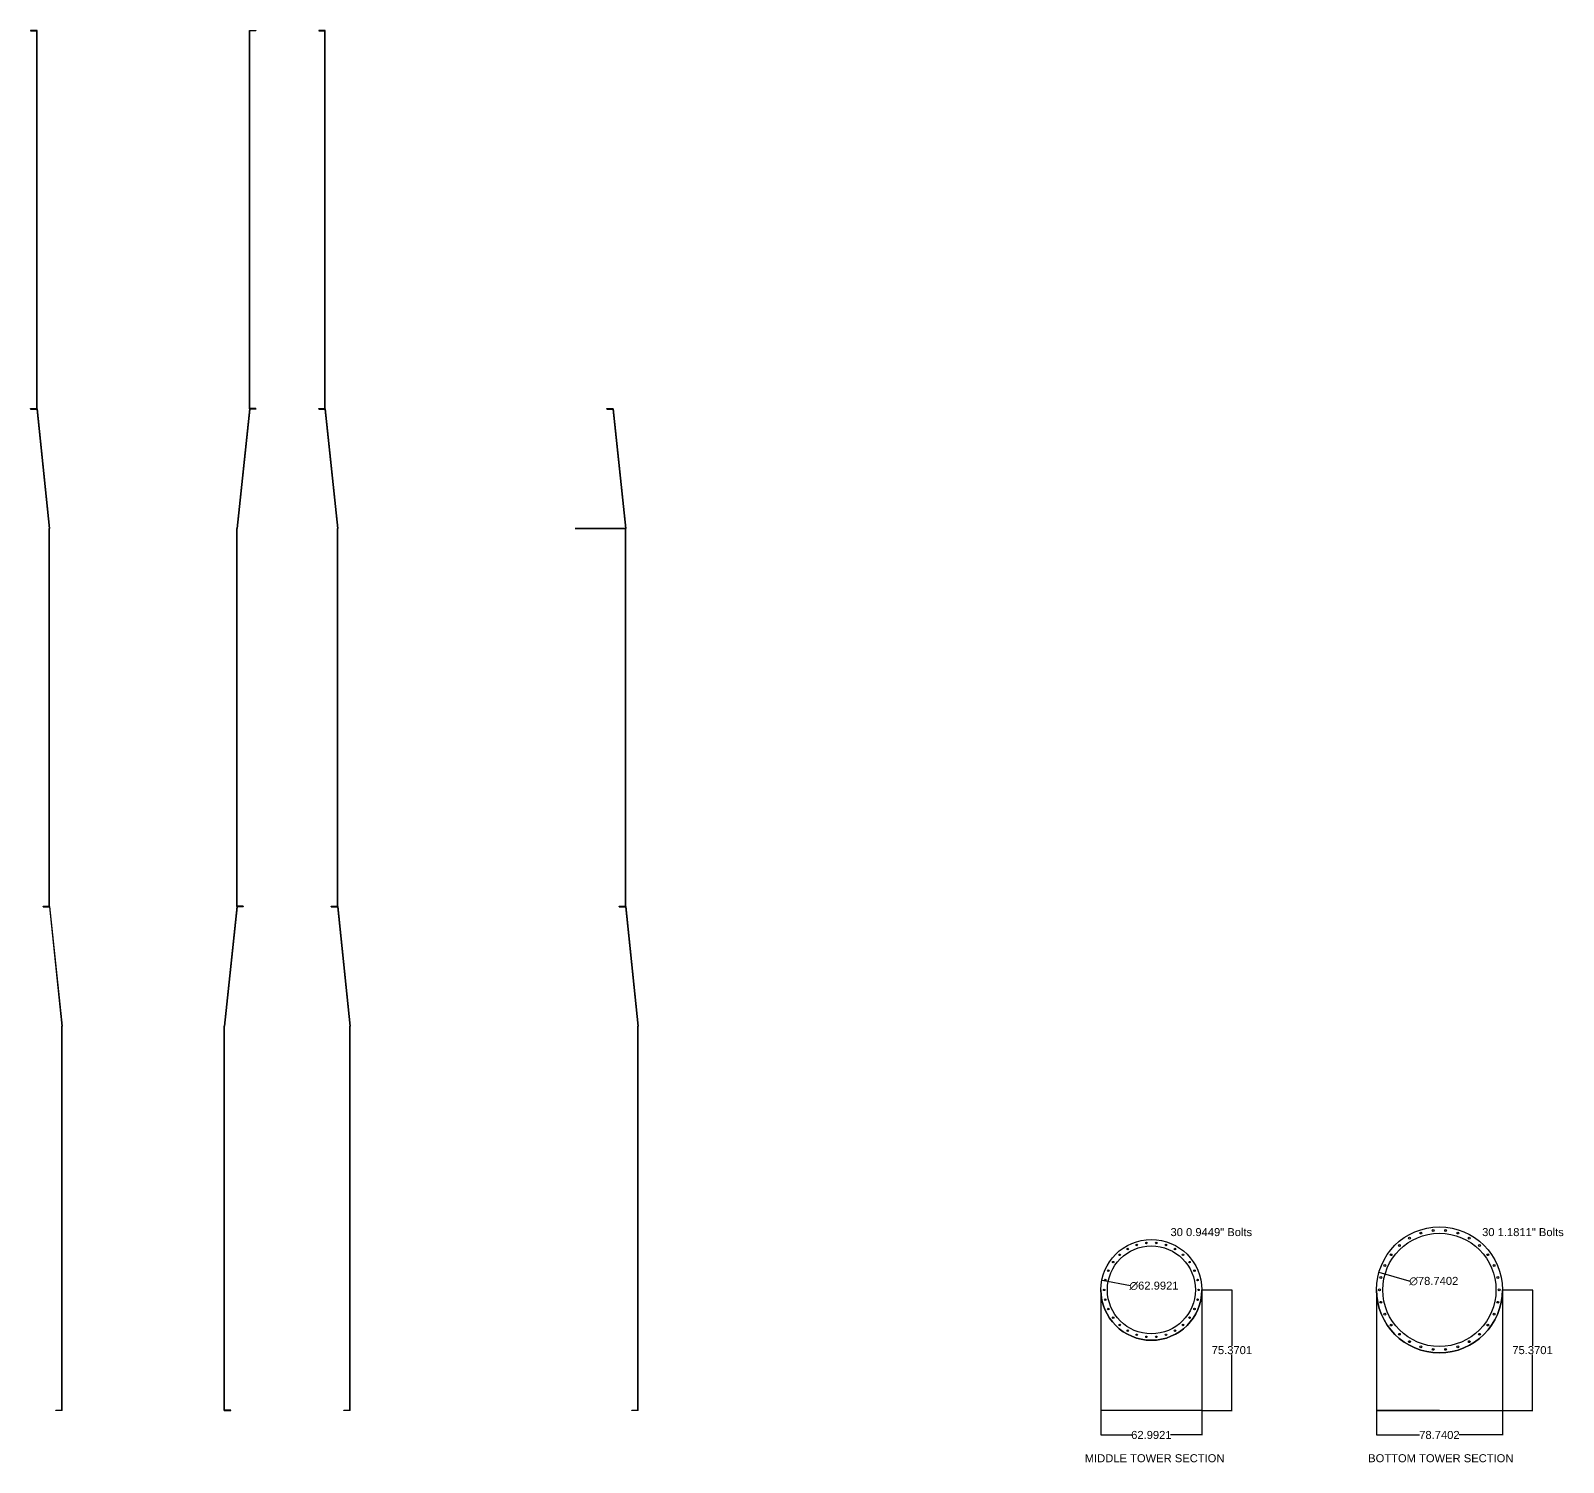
# Model space of a CAD drawing. Header units: inches. Extents: x 20 to 2116, y -32 to 862.
# Drawn here: x 20 to 977, y -32 to 862 of the extents above; entities that cross this region are included whole.
import ezdxf

# ---------------------------------------------------------------- set-up
doc = ezdxf.new("R2010")
doc.units = ezdxf.units.IN
doc.header["$MEASUREMENT"] = 0
doc.styles.get("Standard").update_dxf_attribs({"font": 'arial.ttf'})
doc.dimstyles.get("Standard").update_dxf_attribs({"dimtxt": 0.18, "dimasz": 0.18, "dimexe": 0.18, "dimexo": 0.0625, "dimgap": 0.09, "dimtad": 0, "dimtih": 1, "dimtoh": 1, "dimdec": 4, "dimzin": 0, "dimdsep": 46, "dimtxsty": 'Standard', "dimcen": 0.09, "dimadec": 0, "dimazin": 0, "dimtfac": 1, "dimtdec": 4, "dimtofl": 0, "dimtmove": 0, "dimatfit": 3, "dimfxl": 1, "dimtolj": 1, "dimtzin": 0, "dimarcsym": 0})

# ---------------------------------------------------------------- blocks, each defined once
blk = doc.blocks.new('*U3')
blk.add_circle((0, 0), 0.591)
blk = doc.blocks.new('*U4')
at = {"color": 0, "linetype": 'ByBlock', "lineweight": -2, "transparency": 16777216}
for p, rotation in [((701.31, 32.36), 299.9999999999992), ((708.45, 35.54), 287.9999999999991), ((716.09, 37.17), 275.9999999999991), ((723.91, 37.17), 263.9999999999991), ((731.55, 35.54), 251.9999999999993), ((738.69, 32.36), 239.9999999999993), ((689.77, 21.97), 323.999999999999), ((694.99, 27.77), 311.9999999999991), ((745.01, 27.77), 227.9999999999994), ((750.23, 21.97), 215.9999999999993), ((685.86, 15.2), 335.9999999999991), ((754.14, 15.2), 203.9999999999993), ((683.45, 7.77), 347.999999999999), ((756.55, 7.77), 191.9999999999994), ((757.37, 0), 180), ((683.45, -7.77), 11.99999999999999), ((756.55, -7.77), 167.9999999999995), ((685.86, -15.2), 23.99999999999997), ((754.14, -15.2), 155.9999999999996), ((689.77, -21.97), 35.99999999999989), ((694.99, -27.77), 47.99999999999987), ((745.01, -27.77), 131.9999999999996), ((750.23, -21.97), 143.9999999999996), ((701.31, -32.36), 59.99999999999987), ((708.45, -35.54), 71.99999999999979), ((716.09, -37.17), 83.99999999999977), ((723.91, -37.17), 95.99999999999974), ((731.55, -35.54), 107.9999999999997), ((738.69, -32.36), 119.9999999999997)]:
    blk.add_blockref('*U3', p, dxfattribs=dict(at, rotation=rotation))
blk.add_blockref('*U3', (682.63, 0), dxfattribs=at)
blk = doc.blocks.new('*U10')
blk.add_circle((0, 0), 0.472)
blk = doc.blocks.new('*U11')
at = {"color": 0, "linetype": 'ByBlock', "lineweight": -2, "transparency": 16777216}
for p, rotation in [((536.92, 29.33), 95.99999999999972), ((543.08, 29.33), 83.99999999999977), ((520.26, 21.92), 131.9999999999995), ((525.25, 25.54), 119.9999999999995), ((530.89, 28.05), 107.9999999999996), ((549.11, 28.05), 71.99999999999979), ((554.75, 25.54), 59.99999999999983), ((559.74, 21.92), 47.99999999999986), ((513.05, 12), 155.9999999999994), ((516.14, 17.34), 143.9999999999994), ((563.86, 17.34), 35.99999999999984), ((566.95, 12), 23.99999999999988), ((510.5, 0), 180), ((511.15, 6.13), 167.9999999999994), ((568.85, 6.13), 11.99999999999989), ((511.15, -6.13), 191.9999999999993), ((568.85, -6.13), 347.9999999999989), ((513.05, -12), 203.9999999999992), ((516.14, -17.34), 215.9999999999992), ((563.86, -17.34), 323.9999999999988), ((566.95, -12), 335.9999999999989), ((520.26, -21.92), 227.9999999999991), ((525.25, -25.54), 239.9999999999991), ((530.89, -28.05), 251.9999999999991), ((549.11, -28.05), 287.999999999999), ((554.75, -25.54), 299.9999999999989), ((559.74, -21.92), 311.9999999999989), ((536.92, -29.33), 263.999999999999), ((543.08, -29.33), 275.999999999999)]:
    blk.add_blockref('*U10', p, dxfattribs=dict(at, rotation=rotation))
blk.add_blockref('*U10', (569.5, 0), dxfattribs=at)
blk = doc.blocks.new('*D16')
at = {"color": 0, "lineweight": -2, "transparency": 16777216}
for p, q in [((751.56, 75.37), (770.5, 75.37)), ((770.32, 75.19), (770.32, 40.33)), ((770.32, 0.18), (770.32, 35.04)), ((751.56, 0), (770.5, 0))]:
    blk.add_line(p, q, dxfattribs=at)
at = {"color": 0, "transparency": 16777216}
for points in [[(770.29, 75.19), (770.35, 75.19), (770.32, 75.37)], [(770.29, 0.18), (770.35, 0.18), (770.32, 0)]]:
    blk.add_solid(points, dxfattribs=at)
at = {"layer": 'Defpoints', "color": 0, "transparency": 16777216}
for p in [(751.5, 75.37), (751.5, 0), (770.32, 0)]:
    blk.add_point(p, dxfattribs=at)
at = {"color": 0, "transparency": 16777216, "insert": (770.32, 37.69), "char_height": 5, "attachment_point": 5}
blk.add_mtext('\\A1;75.3701', dxfattribs=at)
blk = doc.blocks.new('*D17')
at = {"color": 0, "lineweight": -2, "transparency": 16777216}
for p, q in [((688.5, -0.06), (688.5, -15.48)), ((751.5, -0.06), (751.5, -15.48)), ((688.68, -15.3), (708.06, -15.3)), ((751.32, -15.3), (731.94, -15.3))]:
    blk.add_line(p, q, dxfattribs=at)
at = {"color": 0, "transparency": 16777216}
for points in [[(688.68, -15.27), (688.68, -15.33), (688.5, -15.3)], [(751.32, -15.27), (751.32, -15.33), (751.5, -15.3)]]:
    blk.add_solid(points, dxfattribs=at)
at = {"layer": 'Defpoints', "color": 0, "transparency": 16777216}
for p in [(688.5, 0), (751.5, 0), (688.5, -15.3)]:
    blk.add_point(p, dxfattribs=at)
at = {"color": 0, "transparency": 16777216, "insert": (720, -15.3), "char_height": 5, "attachment_point": 5}
blk.add_mtext('\\A1;62.9921', dxfattribs=at)
blk = doc.blocks.new('*D18')
at = {"color": 0, "lineweight": -2, "transparency": 16777216}
blk.add_line((706.98, 77.87), (689.24, 81.27), dxfattribs=at)
at = {"color": 0, "transparency": 16777216}
blk.add_solid([(689.25, 81.3), (689.24, 81.24), (689.07, 81.3)], dxfattribs=at)
at = {"layer": 'Defpoints', "color": 0, "transparency": 16777216}
for p in [(689.07, 81.3), (750.93, 69.44)]:
    blk.add_point(p, dxfattribs=at)
at = {"color": 0, "transparency": 16777216, "insert": (721.63, 77.87), "char_height": 5, "attachment_point": 5}
blk.add_mtext('\\A1;∅62.9921', dxfattribs=at)
blk = doc.blocks.new('*D19')
at = {"color": 0, "lineweight": -2, "transparency": 16777216}
for p, q in [((939.43, 75.37), (958.37, 75.37)), ((958.19, 75.19), (958.19, 40.33)), ((958.19, 0.18), (958.19, 35.04)), ((939.43, 0), (958.37, 0))]:
    blk.add_line(p, q, dxfattribs=at)
at = {"color": 0, "transparency": 16777216}
for points in [[(958.16, 75.19), (958.22, 75.19), (958.19, 75.37)], [(958.16, 0.18), (958.22, 0.18), (958.19, 0)]]:
    blk.add_solid(points, dxfattribs=at)
at = {"layer": 'Defpoints', "color": 0, "transparency": 16777216}
for p in [(939.37, 75.37), (939.37, 0), (958.19, 0)]:
    blk.add_point(p, dxfattribs=at)
at = {"color": 0, "transparency": 16777216, "insert": (958.19, 37.69), "char_height": 5, "attachment_point": 5}
blk.add_mtext('\\A1;75.3701', dxfattribs=at)
blk = doc.blocks.new('*D20')
at = {"color": 0, "lineweight": -2, "transparency": 16777216}
for p, q in [((860.63, -0.06), (860.63, -15.48)), ((939.37, -0.06), (939.37, -15.48)), ((860.81, -15.3), (887.64, -15.3)), ((939.19, -15.3), (912.36, -15.3))]:
    blk.add_line(p, q, dxfattribs=at)
at = {"color": 0, "transparency": 16777216}
for points in [[(860.81, -15.27), (860.81, -15.33), (860.63, -15.3)], [(939.19, -15.27), (939.19, -15.33), (939.37, -15.3)]]:
    blk.add_solid(points, dxfattribs=at)
at = {"layer": 'Defpoints', "color": 0, "transparency": 16777216}
for p in [(860.63, 0), (939.37, 0), (860.63, -15.3)]:
    blk.add_point(p, dxfattribs=at)
at = {"color": 0, "transparency": 16777216, "insert": (900, -15.3), "char_height": 5, "attachment_point": 5}
blk.add_mtext('\\A1;78.7402', dxfattribs=at)
blk = doc.blocks.new('*D21')
at = {"color": 0, "lineweight": -2, "transparency": 16777216}
for p, q in [((881.18, 80.82), (862.35, 86.27)), ((881.36, 80.82), (881.18, 80.82))]:
    blk.add_line(p, q, dxfattribs=at)
at = {"color": 0, "transparency": 16777216}
blk.add_solid([(862.36, 86.29), (862.35, 86.24), (862.18, 86.32)], dxfattribs=at)
at = {"layer": 'Defpoints', "color": 0, "transparency": 16777216}
for p in [(862.18, 86.32), (937.82, 64.42)]:
    blk.add_point(p, dxfattribs=at)
at = {"color": 0, "transparency": 16777216, "insert": (896.47, 80.82), "char_height": 5, "attachment_point": 5}
blk.add_mtext('\\A1;∅78.7402', dxfattribs=at)

msp = doc.modelspace()

# ---------------------------------------------------------------- linework, layer by layer
at = {"color": 254}
for p, q in [((23.6221, 862.2032), (19.6221, 862.2032)), ((19.6221, 862.2032), (19.6221, 861.9932)), ((23.6221, 625.9832), (23.6221, 862.2032)), ((19.6221, 861.9932), (23.4121, 861.9932)), ((23.4121, 626.1932), (23.4121, 861.9932)), ((23.4121, 626.1932), (23.4121, 861.9932)), ((19.6221, 625.9832), (19.6221, 626.1932)), ((19.6221, 626.1932), (23.4121, 626.1932)), ((23.6221, 625.9832), (19.6221, 625.9832)), ((19.6221, 625.9832), (19.6221, 625.7732)), ((19.6221, 625.7732), (23.43421, 625.7732)), ((23.43421, 625.7732), (31.2861, 551.1801)), ((23.43421, 625.7732), (31.2861, 551.1801)), ((23.6221, 625.9832), (31.4961, 551.1801)), ((379.6221, 626.1932), (383.4121, 626.1932)), ((379.6221, 625.9832), (379.6221, 626.1932)), ((379.6221, 625.9832), (379.6221, 625.7732)), ((383.6221, 625.9832), (379.6221, 625.9832)), ((379.6221, 625.7732), (383.43421, 625.7732)), ((383.43421, 625.7732), (391.2861, 551.1801)), ((383.43421, 625.7732), (391.2861, 551.1801)), ((383.6221, 625.9832), (391.4961, 551.1801)), ((31.2861, 315.1701), (31.2861, 551.1801)), ((31.2861, 315.1701), (31.2861, 551.1801)), ((31.4961, 314.9601), (31.4961, 551.1801)), ((391.2861, 315.1701), (391.2861, 551.1801)), ((391.2861, 315.1701), (391.2861, 551.1801)), ((391.4961, 314.9601), (391.4961, 551.1801)), ((27.4961, 314.9601), (27.4961, 315.1701)), ((27.4961, 315.1701), (31.2861, 315.1701)), ((31.4961, 314.9601), (27.4961, 314.9601)), ((27.4961, 314.9601), (27.4961, 314.7501)), ((27.4961, 314.7501), (31.30821, 314.7501)), ((31.30821, 314.7501), (39.1601, 240.157)), ((31.30821, 314.7501), (39.1601, 240.157)), ((31.4961, 314.9601), (39.3701, 240.157)), ((387.4961, 315.1701), (391.2861, 315.1701)), ((387.4961, 314.9601), (387.4961, 315.1701)), ((387.4961, 314.9601), (387.4961, 314.7501)), ((391.4961, 314.9601), (387.4961, 314.9601)), ((387.4961, 314.7501), (391.30821, 314.7501)), ((391.30821, 314.7501), (399.1601, 240.157)), ((391.30821, 314.7501), (399.1601, 240.157)), ((391.4961, 314.9601), (399.3701, 240.157)), ((39.1601, 0.21), (39.1601, 240.157)), ((39.1601, 0.21), (39.1601, 240.157)), ((39.3701, 0.21), (39.3701, 240.157)), ((399.1601, 0.21), (399.1601, 240.157)), ((399.1601, 0.21), (399.1601, 240.157)), ((399.3701, 0.21), (399.3701, 240.157)), ((35.3701, 0), (35.3701, 0.21)), ((35.3701, 0.21), (39.1601, 0.21)), ((39.3701, 0), (35.3701, 0)), ((39.3701, 0), (39.3701, 0.21)), ((395.3701, 0.21), (399.1601, 0.21)), ((395.3701, 0), (395.3701, 0.21)), ((399.3701, 0), (395.3701, 0)), ((399.3701, 0), (399.3701, 0.21))]:
    msp.add_line(p, q, dxfattribs=at)
for p, q in [((156.3779, 625.9832), (156.3779, 862.2032)), ((156.3779, 862.2032), (160.3779, 862.2032)), ((160.3779, 862.2032), (160.3779, 861.9932)), ((203.6221, 862.2032), (199.6221, 862.2032)), ((199.6221, 862.2032), (199.6221, 861.9932)), ((203.6221, 625.9832), (203.6221, 862.2032)), ((156.5879, 626.1932), (156.5879, 861.9932)), ((156.5879, 626.1932), (156.5879, 861.9932)), ((160.3779, 861.9932), (156.5879, 861.9932)), ((199.6221, 861.9932), (203.4121, 861.9932)), ((203.4121, 626.1932), (203.4121, 861.9932)), ((203.4121, 626.1932), (203.4121, 861.9932)), ((156.3779, 625.9832), (148.5039, 551.1801)), ((156.56579, 625.7732), (148.7139, 551.1801)), ((156.56579, 625.7732), (148.7139, 551.1801)), ((156.3779, 625.9832), (160.3779, 625.9832)), ((160.3779, 625.7732), (156.56579, 625.7732)), ((160.3779, 626.1932), (156.5879, 626.1932)), ((160.3779, 625.9832), (160.3779, 626.1932)), ((160.3779, 625.9832), (160.3779, 625.7732)), ((199.6221, 625.9832), (199.6221, 626.1932)), ((199.6221, 626.1932), (203.4121, 626.1932)), ((203.6221, 625.9832), (199.6221, 625.9832)), ((199.6221, 625.9832), (199.6221, 625.7732)), ((199.6221, 625.7732), (203.43421, 625.7732)), ((203.43421, 625.7732), (211.2861, 551.1801)), ((203.43421, 625.7732), (211.2861, 551.1801)), ((203.6221, 625.9832), (211.4961, 551.1801)), ((148.5039, 314.9601), (148.5039, 551.1801)), ((148.7139, 315.1701), (148.7139, 551.1801)), ((148.7139, 315.1701), (148.7139, 551.1801)), ((211.2861, 315.1701), (211.2861, 551.1801)), ((211.2861, 315.1701), (211.2861, 551.1801)), ((211.4961, 314.9601), (211.4961, 551.1801)), ((148.5039, 314.9601), (140.6299, 240.157)), ((148.69179, 314.7501), (140.8399, 240.157)), ((148.69179, 314.7501), (140.8399, 240.157)), ((148.5039, 314.9601), (152.5039, 314.9601)), ((152.5039, 314.7501), (148.69179, 314.7501)), ((152.5039, 315.1701), (148.7139, 315.1701)), ((152.5039, 314.9601), (152.5039, 315.1701)), ((152.5039, 314.9601), (152.5039, 314.7501)), ((207.4961, 314.9601), (207.4961, 315.1701)), ((207.4961, 315.1701), (211.2861, 315.1701)), ((211.4961, 314.9601), (207.4961, 314.9601)), ((207.4961, 314.9601), (207.4961, 314.7501)), ((207.4961, 314.7501), (211.30821, 314.7501)), ((211.30821, 314.7501), (219.1601, 240.157)), ((211.30821, 314.7501), (219.1601, 240.157)), ((211.4961, 314.9601), (219.3701, 240.157)), ((140.6299, 0.21), (140.6299, 240.157)), ((140.8399, 0.21), (140.8399, 240.157)), ((140.8399, 0.21), (140.8399, 240.157)), ((219.1601, 0.21), (219.1601, 240.157)), ((219.1601, 0.21), (219.1601, 240.157)), ((219.3701, 0.21), (219.3701, 240.157)), ((688.50395, 75.3701), (688.50395, 0)), ((751.49605, 75.3701), (751.49605, 0)), ((860.6299, 75.3701), (860.6299, 0)), ((939.3701, 75.3701), (939.3701, 0)), ((140.6299, 0), (140.6299, 0.21)), ((140.6299, 0), (144.6299, 0)), ((144.6299, 0.21), (140.8399, 0.21)), ((144.6299, 0), (144.6299, 0.21)), ((215.3701, 0), (215.3701, 0.21)), ((215.3701, 0.21), (219.1601, 0.21)), ((219.3701, 0), (215.3701, 0)), ((219.3701, 0), (219.3701, 0.21)), ((751.49605, 0), (688.50395, 0)), ((900, 0), (860.6299, 0)), ((860.6299, 0), (939.3701, 0))]:
    msp.add_line(p, q)
for centre, radius in [((720, 75.3701), 31.49605), ((900, 75.3701), 39.3701), ((900, 75.3701), 35.3701), ((720, 75.3701), 27.49605)]:
    msp.add_circle(centre, radius)
at = {"color": 254, "extrusion": (-6.12323e-17, -1, 3.7494e-33)}
msp.add_arc((360.00005, 0, -551.1801), 31.49605, 270, 90, dxfattribs=at)
for centre, radius in [((720, 75.3701), 31.49605), ((900, 75.3701), 39.3701)]:
    msp.add_arc(centre, radius, 180, 0)

# ---------------------------------------------------------------- block references
for name in ['*U4', '*U11']:
    msp.add_blockref(name, (180, 75.3701))

# ---------------------------------------------------------------- texts
for s, p in [('30 0.9449" Bolts', (731.95176, 108.97209)), ('30 1.1811" Bolts', (926.69292, 108.97209)), ('MIDDLE TOWER SECTION', (678.37639, -32.32355)), ('BOTTOM TOWER SECTION', (855.47273, -32.32355))]:
    msp.add_text(s, height=5).set_placement(p)

# ---------------------------------------------------------------- dimensions: what is measured, and where the dimension line sits
for p1, p2, picture, middle in [((937.81794, 64.42442), (862.18206, 86.31578), '*D21', (896.46772, 80.8165)), ((750.93221, 69.43717), (689.06779, 81.30303), '*D18', (706.98008, 77.86738))]:
    dim = msp.add_diameter_dim_2p(p1=p1, p2=p2, dimstyle='Standard', override={"dimtxt": 5})
    dim.commit()
    dim.dimension.update_dxf_attribs({"geometry": picture, "text_midpoint": middle, "dimtype": 163})
for base, p1, p2, picture, middle in [((770.31602, 0), (751.49605, 75.3701), (751.49605, 0), '*D16', (770.31602, 37.68505)), ((958.19007, 0), (939.3701, 75.3701), (939.3701, 0), '*D19', (958.19007, 37.68505))]:
    dim = msp.add_linear_dim(base=base, p1=p1, p2=p2, angle=90, dimstyle='Standard', override={"dimtxt": 5})
    dim.commit()
    dim.dimension.update_dxf_attribs({"geometry": picture, "text_midpoint": middle})
for base, p1, p2, picture, middle in [((688.50395, -15.29743), (751.49605, 0), (688.50395, 0), '*D17', (720, -15.29743)), ((860.6299, -15.29743), (939.3701, 0), (860.6299, 0), '*D20', (900, -15.29743))]:
    dim = msp.add_linear_dim(base=base, p1=p1, p2=p2, dimstyle='Standard', override={"dimtxt": 5})
    dim.commit()
    dim.dimension.update_dxf_attribs({"geometry": picture, "text_midpoint": middle})

doc.saveas('drawing.dxf')
